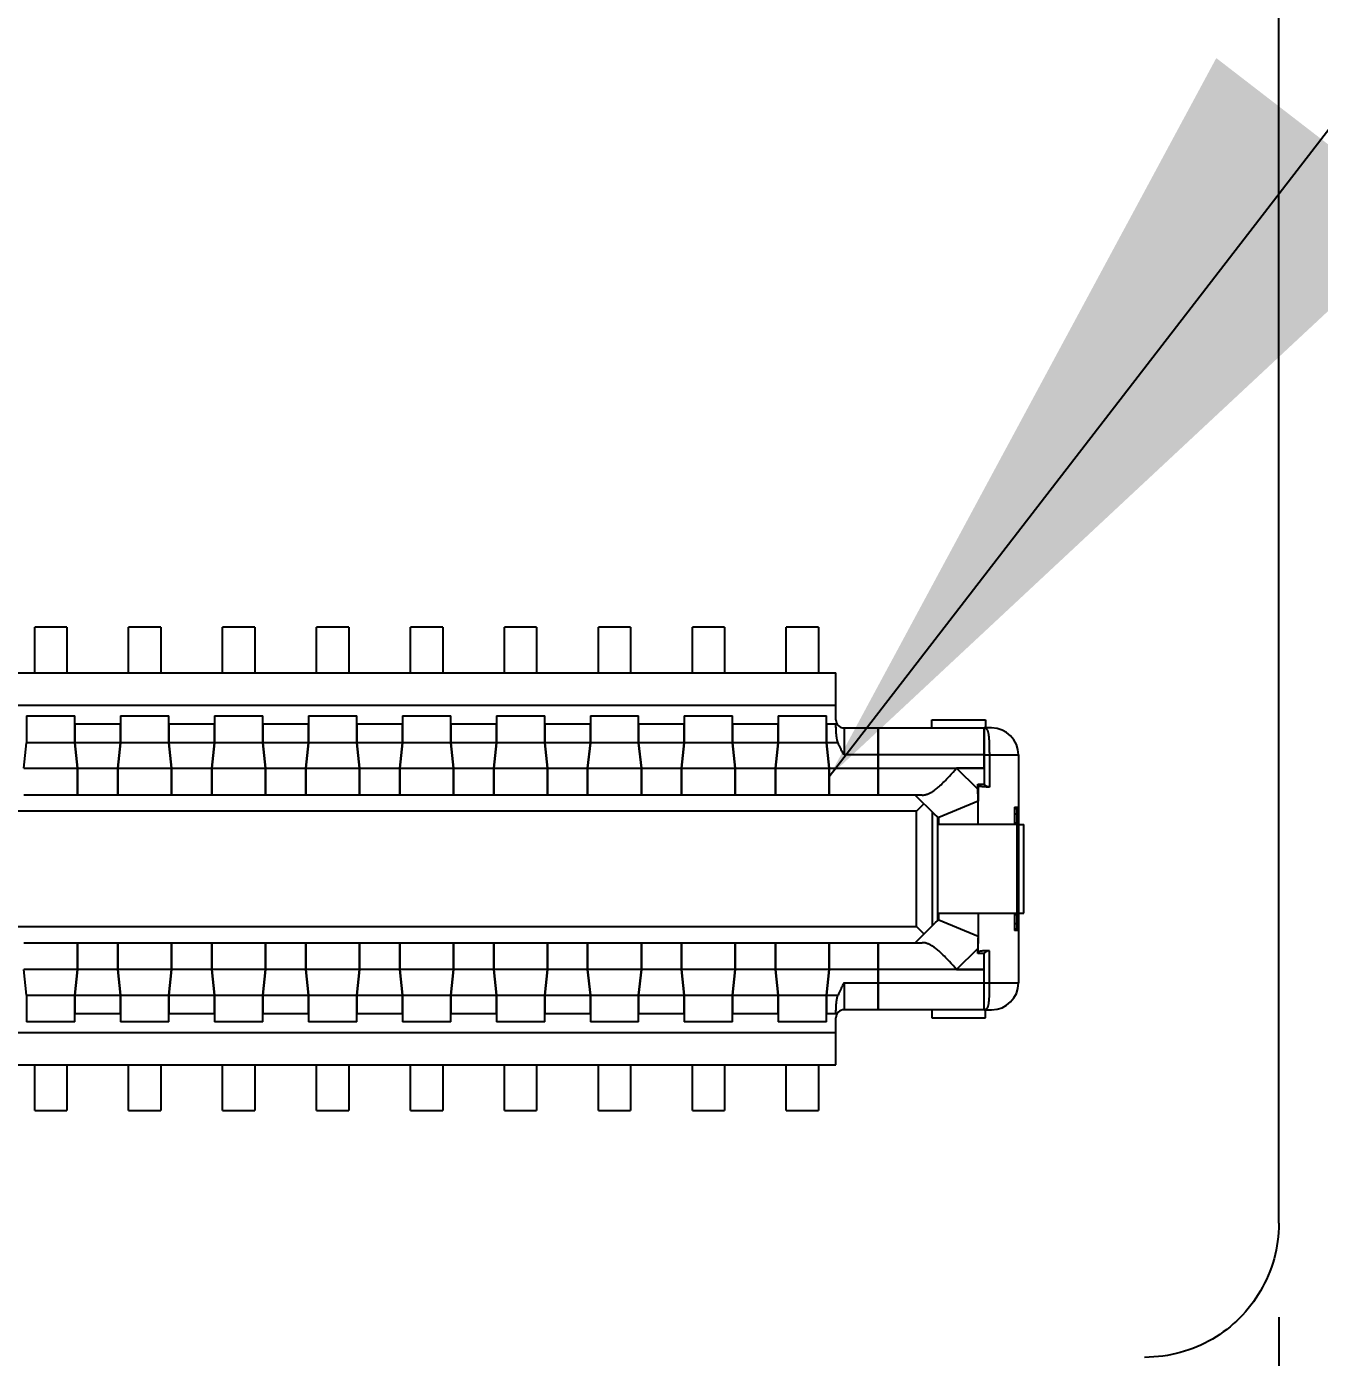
# Model space of a CAD drawing. Header units: millimetres. Extents: x 0 to 210, y 0 to 297.
# Drawn here: x 69.309 to 74.124, y 196.521 to 201.479 of the extents above; entities that cross this region are included whole.
import ezdxf

# ---------------------------------------------------------------- set-up
doc = ezdxf.new("R2010")
doc.units = ezdxf.units.MM
doc.header["$LTSCALE"] = 19.36
doc.layers.get('0').update_dxf_attribs({"linetype": 'CONTINUOUS'})
for name, color, linetype in [('BLACK', 7, 'CONTINUOUS'), ('INTFCLR_2848', 7, 'CONTINUOUS'), ('INTFCLR_6624', 7, 'CONTINUOUS')]:
    doc.layers.add(name, color=color, linetype=linetype)
doc.styles.get("Standard").update_dxf_attribs({"font": 'simplex.shx', "width": 0.8})
doc.dimstyles.new('DIMSTYLE_1', dxfattribs={"dimtxt": 3, "dimasz": 3, "dimexe": 2, "dimexo": 0.35, "dimgap": 0.75, "dimtad": 1, "dimzin": 0, "dimdsep": 46, "dimtxsty": 'Standard', "dimcen": 0.09, "dimazin": 0, "dimtp": 0.01, "dimtm": 0.01, "dimtfac": 1, "dimtofl": 0, "dimtmove": 0, "dimatfit": 3, "dimfxl": 0, "dimtolj": 1, "dimtzin": 0, "dimarcsym": 0})
doc.dimstyles.get("Standard").update_dxf_attribs({"dimtxt": 3, "dimasz": 3, "dimexe": 2, "dimexo": 0.35, "dimtad": 1, "dimzin": 0, "dimdsep": 46, "dimtxsty": 'Standard', "dimcen": 0.09, "dimazin": 0, "dimtol": 1, "dimtp": 0.01, "dimtm": 0.01, "dimtfac": 1, "dimtofl": 0, "dimtmove": 0, "dimatfit": 3, "dimfxl": 0, "dimtolj": 1, "dimtzin": 0, "dimarcsym": 0})

# ---------------------------------------------------------------- blocks, each defined once
blk = doc.blocks.new('_FILLED')
at = {"color": 0, "linetype": 'ByBlock'}
blk.add_solid([(0, 0), (-1, 0.1333), (-1, -0.1333)], dxfattribs=at)
blk = doc.blocks.new('*D24')
at = {"color": 2}
for p, q in [((60.9636, 215.3428), (60.9636, 186.6811)), ((73.9736, 196.671), (73.9736, 186.6811)), ((60.9636, 186.6811), (60.9636, 183.9311)), ((73.9736, 186.6811), (73.9736, 183.9311)), ((67.4686, 185.9311), (43.5554, 185.9311)), ((60.9636, 185.9311), (67.4686, 185.9311)), ((73.9736, 185.9311), (67.4686, 185.9311))]:
    blk.add_line(p, q, dxfattribs=at)
at = {"color": 2, "xscale": 3, "yscale": 3, "zscale": 3, "rotation": 180}
blk.add_blockref('_FILLED', (60.9636, 185.9311), dxfattribs=at)
at = {"color": 2, "xscale": 3, "yscale": 3, "zscale": 3}
blk.add_blockref('_FILLED', (73.9736, 185.9311), dxfattribs=at)
blk = doc.blocks.new('*D35')
at = {"color": 2}
for p, q in [((60.9636, 215.3428), (60.9636, 176.3777)), ((74.4686, 210.347), (74.4686, 176.3777)), ((60.9636, 176.3777), (60.9636, 173.6277)), ((74.4686, 176.3777), (74.4686, 173.6277)), ((60.9636, 175.6277), (43.6359, 175.6277)), ((43.6359, 175.6277), (67.7161, 175.6277)), ((79.4686, 175.6277), (67.7161, 175.6277)), ((74.4686, 175.6277), (79.4686, 175.6277))]:
    blk.add_line(p, q, dxfattribs=at)
at = {"color": 2, "xscale": 3, "yscale": 3, "zscale": 3}
blk.add_blockref('_FILLED', (60.9636, 175.6277), dxfattribs=at)
at = {"color": 2, "xscale": 3, "yscale": 3, "zscale": 3, "rotation": 180}
blk.add_blockref('_FILLED', (74.4686, 175.6277), dxfattribs=at)

msp = doc.modelspace()

# ---------------------------------------------------------------- linework, layer by layer
at = {"color": 7}
msp.add_line((73.9736, 197.021), (73.9736, 209.8339), dxfattribs=at)
msp.add_lwpolyline([(73.9736, 197.021), (73.9731, 197.0037), (73.9722, 196.9866), (73.9707, 196.9697), (73.9687, 196.953), (73.9662, 196.9365), (73.9632, 196.9202), (73.9597, 196.9041), (73.9556, 196.8882), (73.951, 196.8725), (73.9459, 196.8569), (73.9403, 196.8416), (73.9342, 196.8265), (73.9277, 196.8116), (73.9206, 196.797), (73.9131, 196.7827), (73.9052, 196.7686), (73.8968, 196.7548), (73.8881, 196.7414), (73.8789, 196.7282), (73.8693, 196.7154), (73.8593, 196.7029), (73.849, 196.6907), (73.8382, 196.6789), (73.8271, 196.6675), (73.8157, 196.6564), (73.8039, 196.6456), (73.7917, 196.6353), (73.7792, 196.6253), (73.7664, 196.6157), (73.7533, 196.6066), (73.7398, 196.5978), (73.726, 196.5894), (73.712, 196.5815), (73.6976, 196.574), (73.683, 196.567), (73.6681, 196.5604), (73.653, 196.5543), (73.6377, 196.5487), (73.6221, 196.5436), (73.6064, 196.539), (73.5905, 196.5349), (73.5744, 196.5314), (73.5581, 196.5284), (73.5416, 196.5259), (73.5249, 196.5239), (73.508, 196.5225), (73.4909, 196.5215), (73.4736, 196.521)], dxfattribs=at)
at = {"layer": 'BLACK', "color": 7}
for p, q in [((65.4236, 199.071), (72.3236, 199.071)), ((72.3236, 198.896), (72.3236, 199.071)), ((65.4236, 198.951), (72.3236, 198.951)), ((69.4886, 198.881), (69.4886, 198.811)), ((69.4886, 198.881), (69.6586, 198.881)), ((69.6586, 198.811), (69.6586, 198.881)), ((69.8386, 198.881), (69.8386, 198.811)), ((69.8386, 198.881), (70.0086, 198.881)), ((70.0086, 198.811), (70.0086, 198.881)), ((70.1886, 198.881), (70.1886, 198.811)), ((70.1886, 198.881), (70.3586, 198.881)), ((70.3586, 198.811), (70.3586, 198.881)), ((70.5386, 198.881), (70.5386, 198.811)), ((70.5386, 198.881), (70.7086, 198.881)), ((70.7086, 198.811), (70.7086, 198.881)), ((70.8886, 198.881), (70.8886, 198.811)), ((70.8886, 198.881), (71.0586, 198.881)), ((71.0586, 198.811), (71.0586, 198.881)), ((71.2386, 198.881), (71.2386, 198.811)), ((71.2386, 198.881), (71.4086, 198.881)), ((71.4086, 198.811), (71.4086, 198.881)), ((71.5886, 198.881), (71.5886, 198.811)), ((71.5886, 198.881), (71.7586, 198.881)), ((71.7586, 198.811), (71.7586, 198.881)), ((71.9386, 198.881), (71.9386, 198.811)), ((71.9386, 198.881), (72.1086, 198.881)), ((72.1086, 198.811), (72.1086, 198.881)), ((72.2886, 198.881), (72.2886, 198.811)), ((72.2886, 198.881), (72.3276, 198.881)), ((72.3236, 198.8736), (72.3236, 198.881)), ((72.3536, 198.866), (72.4811, 198.866)), ((72.4811, 198.616), (72.4811, 198.866)), ((72.8761, 198.866), (72.8761, 198.656)), ((72.9036, 198.866), (72.8761, 198.866)), ((72.878, 198.8655), (72.8761, 198.866)), ((69.4986, 198.716), (69.4886, 198.811)), ((69.6586, 198.811), (69.6486, 198.716)), ((69.8486, 198.716), (69.8386, 198.811)), ((70.0086, 198.811), (69.9986, 198.716)), ((70.1986, 198.716), (70.1886, 198.811)), ((70.3586, 198.811), (70.3486, 198.716)), ((70.5486, 198.716), (70.5386, 198.811)), ((70.7086, 198.811), (70.6986, 198.716)), ((70.8986, 198.716), (70.8886, 198.811)), ((71.0586, 198.811), (71.0486, 198.716)), ((71.2486, 198.716), (71.2386, 198.811)), ((71.4086, 198.811), (71.3986, 198.716)), ((71.5986, 198.716), (71.5886, 198.811)), ((71.7586, 198.811), (71.7486, 198.716)), ((71.9486, 198.716), (71.9386, 198.811)), ((72.1086, 198.811), (72.0986, 198.716)), ((72.2986, 198.716), (72.2886, 198.811)), ((72.3536, 198.766), (72.3485, 198.7753)), ((72.8961, 198.7747), (72.8961, 198.646)), ((73.0036, 198.766), (73.0036, 197.916)), ((69.4986, 198.716), (69.4986, 198.616)), ((69.6486, 198.616), (69.6486, 198.716)), ((69.8486, 198.716), (69.8486, 198.616)), ((69.9986, 198.616), (69.9986, 198.716)), ((70.1986, 198.716), (70.1986, 198.616)), ((70.3486, 198.616), (70.3486, 198.716)), ((70.5486, 198.716), (70.5486, 198.616)), ((70.6986, 198.616), (70.6986, 198.716)), ((70.8986, 198.716), (70.8986, 198.616)), ((71.0486, 198.616), (71.0486, 198.716)), ((71.2486, 198.716), (71.2486, 198.616)), ((71.3986, 198.616), (71.3986, 198.716)), ((71.5986, 198.716), (71.5986, 198.616)), ((71.7486, 198.616), (71.7486, 198.716)), ((71.9486, 198.716), (71.9486, 198.616)), ((72.0986, 198.616), (72.0986, 198.716)), ((72.2986, 198.716), (72.2986, 198.616)), ((72.8761, 198.716), (72.7732, 198.716)), ((69.6486, 198.616), (69.4986, 198.616)), ((69.9986, 198.616), (69.8486, 198.616)), ((70.3486, 198.616), (70.1986, 198.616)), ((70.6986, 198.616), (70.5486, 198.616)), ((71.0486, 198.616), (70.8986, 198.616)), ((71.3986, 198.616), (71.2486, 198.616)), ((71.7486, 198.616), (71.5986, 198.616)), ((72.0986, 198.616), (71.9486, 198.616)), ((72.4811, 198.616), (72.2986, 198.616)), ((72.6915, 198.5431), (72.6186, 198.616)), ((72.8525, 198.6242), (72.8516, 198.6376)), ((72.853, 198.6155), (72.8525, 198.6242)), ((72.8536, 198.65), (72.8536, 198.5974)), ((72.8828, 198.646), (72.8761, 198.6463)), ((72.8961, 198.646), (72.8828, 198.646)), ((72.6236, 198.556), (72.6511, 198.5835)), ((72.8536, 198.5932), (72.7065, 198.5322)), ((72.8535, 198.5974), (72.8536, 198.5932)), ((72.8536, 198.506), (72.8536, 198.5932)), ((72.9886, 198.571), (72.9886, 198.5105)), ((72.9886, 198.571), (73.0036, 198.571)), ((72.9886, 198.566), (72.9986, 198.566)), ((73.0036, 198.571), (72.9986, 198.566)), ((72.9986, 198.506), (72.9986, 198.566)), ((72.6836, 198.131), (72.6836, 198.551)), ((72.7018, 198.535), (72.7065, 198.5322)), ((72.7065, 198.506), (72.7065, 198.5322)), ((72.9886, 198.516), (72.9986, 198.506)), ((72.9973, 198.506), (72.9986, 198.506)), ((72.7065, 198.1498), (72.7065, 198.176)), ((72.8536, 198.176), (72.8536, 198.0889)), ((72.9986, 198.176), (72.9886, 198.166)), ((72.9886, 198.1716), (72.9886, 198.111)), ((72.9986, 198.176), (72.9973, 198.176)), ((72.9986, 198.176), (72.9986, 198.116)), ((72.6186, 198.066), (72.6915, 198.139)), ((72.6236, 198.126), (72.6511, 198.0985)), ((72.7065, 198.1498), (72.7018, 198.1471)), ((72.8536, 198.0889), (72.7065, 198.1498)), ((72.9986, 198.116), (72.9886, 198.116)), ((72.9986, 198.116), (73.0036, 198.111)), ((72.8536, 198.0889), (72.8535, 198.0846)), ((72.8536, 198.032), (72.8536, 198.0846)), ((73.0036, 198.111), (72.9886, 198.111)), ((69.4986, 198.066), (69.4986, 197.966)), ((69.4986, 198.066), (69.6486, 198.066)), ((69.6486, 197.966), (69.6486, 198.066)), ((69.8486, 198.066), (69.8486, 197.966)), ((69.8486, 198.066), (69.9986, 198.066)), ((69.9986, 197.966), (69.9986, 198.066)), ((70.1986, 198.066), (70.1986, 197.966)), ((70.1986, 198.066), (70.3486, 198.066)), ((70.3486, 197.966), (70.3486, 198.066)), ((70.5486, 198.066), (70.5486, 197.966)), ((70.5486, 198.066), (70.6986, 198.066)), ((70.6986, 197.966), (70.6986, 198.066)), ((70.8986, 198.066), (70.8986, 197.966)), ((70.8986, 198.066), (71.0486, 198.066)), ((71.0486, 197.966), (71.0486, 198.066)), ((71.2486, 198.066), (71.2486, 197.966)), ((71.2486, 198.066), (71.3986, 198.066)), ((71.3986, 197.966), (71.3986, 198.066)), ((71.5986, 198.066), (71.5986, 197.966)), ((71.5986, 198.066), (71.7486, 198.066)), ((71.7486, 197.966), (71.7486, 198.066)), ((71.9486, 198.066), (71.9486, 197.966)), ((71.9486, 198.066), (72.0986, 198.066)), ((72.0986, 197.966), (72.0986, 198.066)), ((72.2986, 198.066), (72.2986, 197.966)), ((72.2986, 198.066), (72.4811, 198.066)), ((72.4811, 197.816), (72.4811, 198.066)), ((72.8526, 198.0595), (72.8516, 198.0445)), ((72.8519, 198.0267), (72.8516, 198.026)), ((72.8522, 198.0274), (72.8519, 198.0267)), ((72.8828, 198.036), (72.8761, 198.0358)), ((72.8761, 197.816), (72.8761, 198.026)), ((72.8961, 198.036), (72.8828, 198.036)), ((72.7732, 197.966), (72.7598, 197.9809)), ((69.4886, 197.871), (69.4986, 197.966)), ((69.6486, 197.966), (69.6586, 197.871)), ((69.8386, 197.871), (69.8486, 197.966)), ((69.9986, 197.966), (70.0086, 197.871)), ((70.1886, 197.871), (70.1986, 197.966)), ((70.3486, 197.966), (70.3586, 197.871)), ((70.5386, 197.871), (70.5486, 197.966)), ((70.6986, 197.966), (70.7086, 197.871)), ((70.8886, 197.871), (70.8986, 197.966)), ((71.0486, 197.966), (71.0586, 197.871)), ((71.2386, 197.871), (71.2486, 197.966)), ((71.3986, 197.966), (71.4086, 197.871)), ((71.5886, 197.871), (71.5986, 197.966)), ((71.7486, 197.966), (71.7586, 197.871)), ((71.9386, 197.871), (71.9486, 197.966)), ((72.0986, 197.966), (72.1086, 197.871)), ((72.2886, 197.871), (72.2986, 197.966)), ((72.7732, 197.966), (72.8761, 197.966)), ((69.4886, 197.871), (69.4886, 197.801)), ((69.6586, 197.801), (69.6586, 197.871)), ((69.8386, 197.871), (69.8386, 197.801)), ((70.0086, 197.801), (70.0086, 197.871)), ((70.1886, 197.871), (70.1886, 197.801)), ((70.3586, 197.801), (70.3586, 197.871)), ((70.5386, 197.871), (70.5386, 197.801)), ((70.7086, 197.801), (70.7086, 197.871)), ((70.8886, 197.871), (70.8886, 197.801)), ((71.0586, 197.801), (71.0586, 197.871)), ((71.2386, 197.871), (71.2386, 197.801)), ((71.4086, 197.801), (71.4086, 197.871)), ((71.5886, 197.871), (71.5886, 197.801)), ((71.7586, 197.801), (71.7586, 197.871)), ((71.9386, 197.871), (71.9386, 197.801)), ((72.1086, 197.801), (72.1086, 197.871)), ((72.2886, 197.871), (72.2886, 197.801)), ((72.3485, 197.9068), (72.346, 197.9021)), ((72.3536, 197.916), (72.3485, 197.9068)), ((69.6586, 197.801), (69.4886, 197.801)), ((70.0086, 197.801), (69.8386, 197.801)), ((70.3586, 197.801), (70.1886, 197.801)), ((70.7086, 197.801), (70.5386, 197.801)), ((71.0586, 197.801), (70.8886, 197.801)), ((71.4086, 197.801), (71.2386, 197.801)), ((71.7586, 197.801), (71.5886, 197.801)), ((72.1086, 197.801), (71.9386, 197.801)), ((72.3276, 197.801), (72.2886, 197.801)), ((72.3236, 197.611), (72.3236, 197.786)), ((72.4811, 197.816), (72.3536, 197.816)), ((72.8761, 197.816), (72.878, 197.8165)), ((72.8761, 197.816), (72.9036, 197.816)), ((72.8805, 197.8174), (72.8816, 197.8178)), ((65.4236, 197.731), (72.3236, 197.731)), ((65.4236, 197.611), (72.3236, 197.611))]:
    msp.add_line(p, q, dxfattribs=at)
at = {"layer": 'BLACK', "color": 9}
for p, q in [((72.3536, 198.866), (72.3536, 198.766)), ((69.6586, 198.811), (69.4886, 198.811)), ((70.0086, 198.811), (69.8386, 198.811)), ((70.3586, 198.811), (70.1886, 198.811)), ((70.7086, 198.811), (70.5386, 198.811)), ((71.0586, 198.811), (70.8886, 198.811)), ((71.4086, 198.811), (71.2386, 198.811)), ((71.7586, 198.811), (71.5886, 198.811)), ((72.1086, 198.811), (71.9386, 198.811)), ((72.3315, 198.811), (72.2886, 198.811)), ((72.4811, 198.766), (72.3536, 198.766)), ((72.8761, 198.766), (73.0036, 198.766)), ((69.4986, 198.716), (69.6486, 198.716)), ((69.8486, 198.716), (69.9986, 198.716)), ((70.1986, 198.716), (70.3486, 198.716)), ((70.5486, 198.716), (70.6986, 198.716)), ((70.8986, 198.716), (71.0486, 198.716)), ((71.2486, 198.716), (71.3986, 198.716)), ((71.5986, 198.716), (71.7486, 198.716)), ((71.9486, 198.716), (72.0986, 198.716)), ((72.2986, 198.716), (72.4811, 198.716)), ((72.8516, 198.6376), (72.7732, 198.716)), ((72.8516, 198.6376), (72.8516, 198.656)), ((72.8516, 198.656), (72.8761, 198.656)), ((72.6236, 198.556), (65.1236, 198.556)), ((72.6236, 198.126), (72.6236, 198.556)), ((72.7018, 198.535), (72.7018, 198.1471)), ((72.9886, 198.546), (72.9986, 198.546)), ((72.9986, 198.4714), (73.0036, 198.4671)), ((73.0036, 198.506), (72.9992, 198.506)), ((73.0036, 198.4063), (72.9986, 198.4107)), ((73.0036, 198.376), (72.9986, 198.376)), ((72.9986, 198.306), (73.0036, 198.306)), ((72.9986, 198.2714), (73.0036, 198.2757)), ((73.0036, 198.215), (72.9986, 198.2107)), ((73.0036, 198.176), (72.9992, 198.176)), ((65.1236, 198.126), (72.6236, 198.126)), ((72.9986, 198.136), (72.9886, 198.136)), ((72.7732, 197.966), (72.8516, 198.0445)), ((72.8516, 198.026), (72.8516, 198.0445)), ((72.8761, 198.026), (72.8516, 198.026)), ((69.6486, 197.966), (69.4986, 197.966)), ((69.9986, 197.966), (69.8486, 197.966)), ((70.3486, 197.966), (70.1986, 197.966)), ((70.6986, 197.966), (70.5486, 197.966)), ((71.0486, 197.966), (70.8986, 197.966)), ((71.3986, 197.966), (71.2486, 197.966)), ((71.7486, 197.966), (71.5986, 197.966)), ((72.0986, 197.966), (71.9486, 197.966)), ((72.4811, 197.966), (72.2986, 197.966)), ((69.4886, 197.871), (69.6586, 197.871)), ((69.8386, 197.871), (70.0086, 197.871)), ((70.1886, 197.871), (70.3586, 197.871)), ((70.5386, 197.871), (70.7086, 197.871)), ((70.8886, 197.871), (71.0586, 197.871)), ((71.2386, 197.871), (71.4086, 197.871)), ((71.5886, 197.871), (71.7586, 197.871)), ((71.9386, 197.871), (72.1086, 197.871)), ((72.2886, 197.871), (72.3315, 197.871)), ((72.3536, 197.916), (72.3536, 197.816)), ((72.3536, 197.916), (72.4811, 197.916)), ((72.8761, 197.916), (73.0036, 197.916))]:
    msp.add_line(p, q, dxfattribs=at)
at = {"layer": 'BLACK', "color": 7}
for points in [[(72.3315, 198.811), (72.3309, 198.8128), (72.3303, 198.8147), (72.3297, 198.8165), (72.3292, 198.8184), (72.3287, 198.8202), (72.3282, 198.8221), (72.3278, 198.824), (72.3274, 198.8259), (72.327, 198.8278), (72.3267, 198.8297), (72.3264, 198.8316), (72.326, 198.8344), (72.3256, 198.8372), (72.3253, 198.8401), (72.325, 198.8429), (72.3247, 198.8457), (72.3245, 198.8485), (72.3243, 198.8513), (72.3241, 198.855), (72.324, 198.8587), (72.3238, 198.8625), (72.3238, 198.8662), (72.3237, 198.8699), (72.3236, 198.8736)], [(72.8961, 198.7747), (72.896, 198.7833), (72.8959, 198.792), (72.8957, 198.8006), (72.8956, 198.8059), (72.8954, 198.8112), (72.8951, 198.8165), (72.895, 198.82), (72.8948, 198.8236), (72.8945, 198.8271), (72.8942, 198.8306), (72.894, 198.8336), (72.8937, 198.8366), (72.8933, 198.8397), (72.8929, 198.8427), (72.8926, 198.8443), (72.8923, 198.8459), (72.892, 198.8475), (72.8916, 198.8492), (72.8912, 198.8508), (72.8907, 198.8524), (72.8903, 198.8535), (72.8899, 198.8545), (72.8895, 198.8556), (72.889, 198.8567), (72.8885, 198.8577), (72.8879, 198.8587), (72.8873, 198.8596), (72.8867, 198.8603), (72.8861, 198.861), (72.8855, 198.8617), (72.8848, 198.8623), (72.8841, 198.8628), (72.8833, 198.8634), (72.8824, 198.8638), (72.8816, 198.8642)], [(72.3485, 198.7753), (72.346, 198.78), (72.3448, 198.7823), (72.3436, 198.7846), (72.3424, 198.787), (72.3412, 198.7893), (72.34, 198.7917), (72.3389, 198.7941), (72.3377, 198.7965), (72.3366, 198.7989), (72.3356, 198.8013), (72.3345, 198.8037), (72.3335, 198.8061), (72.3325, 198.8086), (72.3315, 198.811)], [(72.6451, 198.616), (72.6472, 198.6161), (72.6494, 198.6162), (72.6515, 198.6164), (72.6536, 198.6167), (72.6557, 198.6171), (72.6578, 198.6176), (72.6598, 198.6182), (72.6624, 198.6189), (72.665, 198.6198), (72.6676, 198.6208), (72.6701, 198.6219), (72.6725, 198.6231), (72.675, 198.6243), (72.6776, 198.6258), (72.6803, 198.6273), (72.6829, 198.6289), (72.6855, 198.6306), (72.688, 198.6323), (72.6905, 198.6341), (72.6938, 198.6365), (72.697, 198.639), (72.7002, 198.6416), (72.7034, 198.6442), (72.7065, 198.6469), (72.7108, 198.6507), (72.715, 198.6546), (72.7192, 198.6585), (72.7233, 198.6626), (72.7274, 198.6666), (72.7315, 198.6707), (72.7355, 198.6749), (72.7394, 198.6791), (72.7463, 198.6864), (72.753, 198.6937), (72.7598, 198.7011), (72.7732, 198.716)], [(72.8536, 198.65), (72.8536, 198.6502), (72.8536, 198.6503), (72.8536, 198.6505), (72.8536, 198.6506), (72.8536, 198.6508), (72.8535, 198.6509), (72.8535, 198.6511), (72.8535, 198.6512), (72.8534, 198.6514), (72.8534, 198.6515), (72.8534, 198.6517), (72.8533, 198.6518), (72.8533, 198.6519), (72.8532, 198.6521), (72.8532, 198.6522), (72.8531, 198.6524), (72.8531, 198.6525), (72.853, 198.6527), (72.853, 198.6528), (72.8529, 198.653), (72.8527, 198.6533), (72.8526, 198.6537), (72.8524, 198.6541), (72.8523, 198.6545), (72.8521, 198.6549), (72.8519, 198.6553), (72.8516, 198.656)], [(72.8536, 198.5974), (72.8536, 198.5995), (72.8536, 198.6015), (72.8536, 198.6035), (72.8535, 198.6055), (72.8534, 198.6075), (72.8533, 198.6095), (72.8532, 198.6115), (72.853, 198.6155)], [(72.8761, 198.6463), (72.8747, 198.6464), (72.8733, 198.6465), (72.8719, 198.6466), (72.8705, 198.6468), (72.8688, 198.647), (72.8671, 198.6472), (72.8654, 198.6474), (72.8637, 198.6476), (72.862, 198.6479), (72.8603, 198.6482), (72.8586, 198.6485), (72.8569, 198.6487), (72.8552, 198.649), (72.8536, 198.6494)], [(72.8926, 198.646), (72.8922, 198.646), (72.8919, 198.6461), (72.8915, 198.6461), (72.8912, 198.6461), (72.8909, 198.6462), (72.8905, 198.6463), (72.8902, 198.6463), (72.8898, 198.6464), (72.8895, 198.6465), (72.8892, 198.6466), (72.8888, 198.6467), (72.8885, 198.6469), (72.8879, 198.6471), (72.8874, 198.6473), (72.8868, 198.6475), (72.8862, 198.6478), (72.8857, 198.648), (72.8851, 198.6483), (72.8846, 198.6486), (72.8841, 198.6489), (72.8835, 198.6492), (72.8829, 198.6495), (72.8823, 198.6499), (72.8817, 198.6502), (72.8812, 198.6506), (72.8806, 198.651), (72.88, 198.6513), (72.8795, 198.6517), (72.8792, 198.6519), (72.879, 198.6521), (72.8787, 198.6523), (72.8784, 198.6526), (72.8781, 198.6528), (72.8779, 198.653), (72.8776, 198.6533), (72.8774, 198.6535), (72.8773, 198.6537), (72.8771, 198.6538), (72.877, 198.6539), (72.8769, 198.6541), (72.8768, 198.6542), (72.8767, 198.6544), (72.8766, 198.6545), (72.8765, 198.6547), (72.8764, 198.6549), (72.8763, 198.655), (72.8763, 198.6552), (72.8762, 198.6553), (72.8762, 198.6555), (72.8761, 198.6557), (72.8761, 198.6559), (72.8761, 198.656)], [(72.7018, 198.535), (72.7011, 198.5355), (72.7004, 198.536), (72.6996, 198.5365), (72.6989, 198.537), (72.6984, 198.5374), (72.6979, 198.5377), (72.6973, 198.5381), (72.6968, 198.5385), (72.6963, 198.5389), (72.6958, 198.5393), (72.6953, 198.5397), (72.6948, 198.5401), (72.6944, 198.5405), (72.6939, 198.5409), (72.6934, 198.5413), (72.6929, 198.5418), (72.6925, 198.5422), (72.692, 198.5426), (72.6915, 198.5431)], [(72.9982, 198.506), (72.9978, 198.5062), (72.9975, 198.5065), (72.9972, 198.5067), (72.9968, 198.5069), (72.9965, 198.5071), (72.9961, 198.5073), (72.9957, 198.5075), (72.9953, 198.5077), (72.9949, 198.5079), (72.9945, 198.5081), (72.9941, 198.5083), (72.9938, 198.5085), (72.9934, 198.5087), (72.993, 198.5088), (72.9925, 198.509), (72.9921, 198.5092), (72.9917, 198.5093), (72.9913, 198.5095), (72.9909, 198.5097), (72.9905, 198.5098), (72.9901, 198.51)], [(72.9982, 198.176), (72.9978, 198.1758), (72.9975, 198.1756), (72.9972, 198.1754), (72.9968, 198.1752), (72.9965, 198.175), (72.9961, 198.1748), (72.9957, 198.1745), (72.9953, 198.1743), (72.9949, 198.1741), (72.9945, 198.1739), (72.9941, 198.1738), (72.9938, 198.1736), (72.9934, 198.1734), (72.993, 198.1732), (72.9925, 198.173), (72.9921, 198.1729), (72.9917, 198.1727), (72.9913, 198.1725), (72.9909, 198.1724), (72.9905, 198.1722), (72.9901, 198.1721)], [(72.7018, 198.1471), (72.7011, 198.1466), (72.7004, 198.1461), (72.6996, 198.1456), (72.6989, 198.1451), (72.6984, 198.1447), (72.6979, 198.1443), (72.6973, 198.1439), (72.6968, 198.1436), (72.6963, 198.1432), (72.6958, 198.1428), (72.6953, 198.1424), (72.6948, 198.142), (72.6944, 198.1416), (72.6939, 198.1411), (72.6934, 198.1407), (72.6929, 198.1403), (72.6925, 198.1399), (72.692, 198.1394), (72.6915, 198.139)], [(72.8532, 198.069), (72.8529, 198.0646), (72.8526, 198.0595)], [(72.8535, 198.0846), (72.8535, 198.0824), (72.8535, 198.0802), (72.8535, 198.0779), (72.8534, 198.0757), (72.8534, 198.0735), (72.8533, 198.0712), (72.8532, 198.069)], [(72.7598, 197.9809), (72.753, 197.9883), (72.7463, 197.9957), (72.7394, 198.003), (72.7355, 198.0072), (72.7315, 198.0113), (72.7274, 198.0154), (72.7233, 198.0195), (72.7192, 198.0235), (72.715, 198.0275), (72.7108, 198.0314), (72.7065, 198.0352), (72.7034, 198.0378), (72.7002, 198.0405), (72.697, 198.043), (72.6938, 198.0455), (72.6905, 198.048), (72.688, 198.0497), (72.6855, 198.0515), (72.6829, 198.0531), (72.6803, 198.0547), (72.6776, 198.0563), (72.675, 198.0577), (72.6725, 198.059), (72.6701, 198.0601), (72.6676, 198.0612), (72.665, 198.0622), (72.6624, 198.0631), (72.6598, 198.0639), (72.6578, 198.0644), (72.6557, 198.0649), (72.6536, 198.0653), (72.6515, 198.0656), (72.6494, 198.0658), (72.6472, 198.066), (72.6451, 198.066)], [(72.8536, 198.032), (72.8536, 198.0319), (72.8536, 198.0317), (72.8536, 198.0316), (72.8536, 198.0314), (72.8535, 198.0313), (72.8535, 198.0311), (72.8535, 198.031), (72.8535, 198.0308), (72.8534, 198.0307), (72.8534, 198.0305), (72.8533, 198.0304), (72.8533, 198.0303), (72.8533, 198.0301), (72.8532, 198.03), (72.8532, 198.0298), (72.8531, 198.0297), (72.8531, 198.0295), (72.853, 198.0294), (72.853, 198.0292), (72.8529, 198.0291), (72.8528, 198.0287), (72.8526, 198.0284), (72.8525, 198.0281), (72.8523, 198.0277), (72.8522, 198.0274)], [(72.8761, 198.0358), (72.8747, 198.0357), (72.8733, 198.0356), (72.8719, 198.0354), (72.8705, 198.0353), (72.8691, 198.0351), (72.8677, 198.0349), (72.8663, 198.0348), (72.8649, 198.0346), (72.863, 198.0343), (72.8611, 198.034), (72.8592, 198.0337), (72.8573, 198.0334), (72.8554, 198.0331), (72.8536, 198.0327)], [(72.8926, 198.036), (72.8922, 198.036), (72.8919, 198.036), (72.8915, 198.036), (72.8912, 198.0359), (72.8909, 198.0359), (72.8905, 198.0358), (72.8902, 198.0357), (72.8898, 198.0356), (72.8895, 198.0355), (72.8892, 198.0354), (72.8888, 198.0353), (72.8885, 198.0352), (72.8879, 198.035), (72.8874, 198.0348), (72.8868, 198.0345), (72.8862, 198.0343), (72.8857, 198.034), (72.8851, 198.0337), (72.8846, 198.0335), (72.8841, 198.0332), (72.8835, 198.0329), (72.8829, 198.0325), (72.8823, 198.0322), (72.8817, 198.0318), (72.8812, 198.0315), (72.8806, 198.0311), (72.88, 198.0307), (72.8795, 198.0303), (72.8792, 198.0301), (72.879, 198.0299), (72.8787, 198.0297), (72.8784, 198.0295), (72.8781, 198.0293), (72.8779, 198.029), (72.8776, 198.0288), (72.8774, 198.0285), (72.8773, 198.0284), (72.8771, 198.0282), (72.877, 198.0281), (72.8769, 198.028), (72.8768, 198.0278), (72.8767, 198.0277), (72.8766, 198.0275), (72.8765, 198.0274), (72.8764, 198.0272), (72.8763, 198.027), (72.8763, 198.0269), (72.8762, 198.0267), (72.8762, 198.0265), (72.8761, 198.0264), (72.8761, 198.0262), (72.8761, 198.026)], [(72.8876, 197.8229), (72.8882, 197.8239), (72.8888, 197.8249), (72.8893, 197.826), (72.8897, 197.827), (72.8902, 197.8281), (72.8905, 197.8292), (72.891, 197.8308), (72.8915, 197.8324), (72.8919, 197.8341), (72.8922, 197.8357), (72.8925, 197.8374), (72.893, 197.84), (72.8933, 197.8427), (72.8937, 197.8454), (72.894, 197.848), (72.8942, 197.8507), (72.8944, 197.8534), (72.8946, 197.8561), (72.8948, 197.8588), (72.8951, 197.8642), (72.8953, 197.8696), (72.8955, 197.8751), (72.8957, 197.8805), (72.8958, 197.8859), (72.8959, 197.8934), (72.896, 197.901), (72.8961, 197.9085), (72.8961, 198.036)], [(72.3236, 197.801), (72.3236, 197.8085), (72.3237, 197.8122), (72.3238, 197.8159), (72.3238, 197.8196), (72.324, 197.8233), (72.3241, 197.827), (72.3243, 197.8307), (72.3245, 197.8335), (72.3247, 197.8364), (72.325, 197.8392), (72.3253, 197.842), (72.3256, 197.8448), (72.326, 197.8476), (72.3264, 197.8504), (72.3267, 197.8523), (72.327, 197.8542), (72.3274, 197.8561), (72.3278, 197.858), (72.3282, 197.8599), (72.3287, 197.8618), (72.3292, 197.8637), (72.3297, 197.8655), (72.3303, 197.8674), (72.3309, 197.8692), (72.3315, 197.871)], [(72.346, 197.9021), (72.3448, 197.8998), (72.3436, 197.8974), (72.3424, 197.8951), (72.3412, 197.8927), (72.34, 197.8903), (72.3389, 197.888), (72.3377, 197.8856), (72.3366, 197.8832), (72.3356, 197.8808), (72.3345, 197.8784), (72.3335, 197.8759), (72.3325, 197.8735), (72.3315, 197.871)], [(72.8816, 197.8178), (72.8818, 197.8179), (72.8821, 197.818), (72.8823, 197.8182), (72.8826, 197.8183), (72.8828, 197.8184), (72.883, 197.8186), (72.8833, 197.8187), (72.8835, 197.8188), (72.8837, 197.819), (72.884, 197.8191), (72.8842, 197.8193), (72.8844, 197.8195), (72.8846, 197.8196), (72.8848, 197.8198), (72.885, 197.82), (72.8852, 197.8202), (72.8855, 197.8204), (72.8857, 197.8206), (72.8859, 197.8208), (72.886, 197.821), (72.8862, 197.8212), (72.8864, 197.8214), (72.8866, 197.8216), (72.8868, 197.8218), (72.887, 197.822), (72.8871, 197.8223), (72.8873, 197.8225), (72.8875, 197.8227), (72.8876, 197.8229)]]:
    msp.add_lwpolyline(points, dxfattribs=at)
for centre, radius, start, end in [((72.3536, 198.896), 0.03, 179.9999, 270), ((72.8696, 198.8367), 0.03, 66.4536, 73.7319), ((72.9036, 198.766), 0.1, 360, 90), ((72.9706, 198.4557), 0.0576, 70.2277, 71.8105), ((72.9708, 198.2257), 0.057, 288.191, 289.7932), ((72.9036, 197.916), 0.1, 270, 0), ((72.3536, 197.786), 0.03, 90, 180.0001), ((72.8696, 197.8453), 0.03, 286.2681, 291.3323)]:
    msp.add_arc(centre, radius, start, end, dxfattribs=at)
at = {"layer": 'INTFCLR_2848', "color": 7}
for p, q in [((72.4811, 198.866), (72.4811, 198.616)), ((72.4811, 198.866), (72.8761, 198.866)), ((72.6811, 198.866), (72.6811, 198.896)), ((72.6811, 198.896), (72.8811, 198.896)), ((72.8761, 198.716), (72.8761, 198.866)), ((72.8811, 198.896), (72.8811, 198.866)), ((72.6451, 198.616), (72.4811, 198.616)), ((72.9986, 198.116), (72.9986, 198.566)), ((72.7036, 198.176), (72.7036, 198.506)), ((72.9986, 198.506), (72.7036, 198.506)), ((73.0036, 198.506), (73.0236, 198.506)), ((73.0236, 198.176), (73.0236, 198.506)), ((72.7036, 198.176), (72.9973, 198.176)), ((72.9982, 198.176), (72.9986, 198.176)), ((73.0036, 198.176), (73.0236, 198.176)), ((72.4811, 198.066), (72.4811, 197.816)), ((72.4811, 198.066), (72.6451, 198.066)), ((72.8761, 197.816), (72.8761, 197.966)), ((72.8761, 197.816), (72.4811, 197.816)), ((72.6811, 197.816), (72.6811, 197.786)), ((72.6811, 197.786), (72.8811, 197.786)), ((72.8811, 197.786), (72.8811, 197.816))]:
    msp.add_line(p, q, dxfattribs=at)
at = {"layer": 'INTFCLR_2848', "color": 9}
for p, q in [((72.8761, 198.766), (72.4811, 198.766)), ((72.4811, 198.716), (72.8761, 198.716)), ((72.8761, 197.966), (72.4811, 197.966)), ((72.4811, 197.916), (72.8761, 197.916))]:
    msp.add_line(p, q, dxfattribs=at)
at = {"layer": 'INTFCLR_6624', "color": 7}
for p, q in [((69.3386, 199.071), (69.3386, 199.241)), ((69.4586, 199.241), (69.3386, 199.241)), ((69.4586, 199.241), (69.4586, 199.071)), ((69.6886, 199.071), (69.6886, 199.241)), ((69.8086, 199.241), (69.6886, 199.241)), ((69.8086, 199.241), (69.8086, 199.071)), ((70.0386, 199.071), (70.0386, 199.241)), ((70.1586, 199.241), (70.0386, 199.241)), ((70.1586, 199.241), (70.1586, 199.071)), ((70.3886, 199.071), (70.3886, 199.241)), ((70.5086, 199.241), (70.3886, 199.241)), ((70.5086, 199.241), (70.5086, 199.071)), ((70.7386, 199.071), (70.7386, 199.241)), ((70.8586, 199.241), (70.7386, 199.241)), ((70.8586, 199.241), (70.8586, 199.071)), ((71.0886, 199.071), (71.0886, 199.241)), ((71.2086, 199.241), (71.0886, 199.241)), ((71.2086, 199.241), (71.2086, 199.071)), ((71.4386, 199.071), (71.4386, 199.241)), ((71.5586, 199.241), (71.4386, 199.241)), ((71.5586, 199.241), (71.5586, 199.071)), ((71.7886, 199.071), (71.7886, 199.241)), ((71.9086, 199.241), (71.7886, 199.241)), ((71.9086, 199.241), (71.9086, 199.071)), ((72.1386, 199.071), (72.1386, 199.241)), ((72.2586, 199.241), (72.1386, 199.241)), ((72.2586, 199.241), (72.2586, 199.071)), ((69.3086, 198.911), (69.3086, 198.811)), ((69.3086, 198.911), (69.4886, 198.911)), ((69.4886, 198.811), (69.4886, 198.911)), ((69.6586, 198.911), (69.6586, 198.811)), ((69.6586, 198.911), (69.8386, 198.911)), ((69.8386, 198.811), (69.8386, 198.911)), ((70.0086, 198.911), (70.0086, 198.811)), ((70.0086, 198.911), (70.1886, 198.911)), ((70.1886, 198.811), (70.1886, 198.911)), ((70.3586, 198.911), (70.3586, 198.811)), ((70.3586, 198.911), (70.5386, 198.911)), ((70.5386, 198.811), (70.5386, 198.911)), ((70.7086, 198.911), (70.7086, 198.811)), ((70.7086, 198.911), (70.8886, 198.911)), ((70.8886, 198.811), (70.8886, 198.911)), ((71.0586, 198.911), (71.0586, 198.811)), ((71.0586, 198.911), (71.2386, 198.911)), ((71.2386, 198.811), (71.2386, 198.911)), ((71.4086, 198.911), (71.4086, 198.811)), ((71.4086, 198.911), (71.5886, 198.911)), ((71.5886, 198.811), (71.5886, 198.911)), ((71.7586, 198.911), (71.7586, 198.811)), ((71.7586, 198.911), (71.9386, 198.911)), ((71.9386, 198.811), (71.9386, 198.911)), ((72.1086, 198.911), (72.1086, 198.811)), ((72.1086, 198.911), (72.2886, 198.911)), ((72.2886, 198.811), (72.2886, 198.911)), ((69.2986, 198.716), (69.3086, 198.811)), ((69.4886, 198.811), (69.4986, 198.716)), ((69.6486, 198.716), (69.6586, 198.811)), ((69.8386, 198.811), (69.8486, 198.716)), ((69.9986, 198.716), (70.0086, 198.811)), ((70.1886, 198.811), (70.1986, 198.716)), ((70.3486, 198.716), (70.3586, 198.811)), ((70.5386, 198.811), (70.5486, 198.716)), ((70.6986, 198.716), (70.7086, 198.811)), ((70.8886, 198.811), (70.8986, 198.716)), ((71.0486, 198.716), (71.0586, 198.811)), ((71.2386, 198.811), (71.2486, 198.716)), ((71.3986, 198.716), (71.4086, 198.811)), ((71.5886, 198.811), (71.5986, 198.716)), ((71.7486, 198.716), (71.7586, 198.811)), ((71.9386, 198.811), (71.9486, 198.716)), ((72.0986, 198.716), (72.1086, 198.811)), ((72.2886, 198.811), (72.2986, 198.716)), ((69.4986, 198.616), (69.4986, 198.716)), ((69.6486, 198.716), (69.6486, 198.616)), ((69.8486, 198.616), (69.8486, 198.716)), ((69.9986, 198.716), (69.9986, 198.616)), ((70.1986, 198.616), (70.1986, 198.716)), ((70.3486, 198.716), (70.3486, 198.616)), ((70.5486, 198.616), (70.5486, 198.716)), ((70.6986, 198.716), (70.6986, 198.616)), ((70.8986, 198.616), (70.8986, 198.716)), ((71.0486, 198.716), (71.0486, 198.616)), ((71.2486, 198.616), (71.2486, 198.716)), ((71.3986, 198.716), (71.3986, 198.616)), ((71.5986, 198.616), (71.5986, 198.716)), ((71.7486, 198.716), (71.7486, 198.616)), ((71.9486, 198.616), (71.9486, 198.716)), ((72.0986, 198.716), (72.0986, 198.616)), ((72.2986, 198.616), (72.2986, 198.716)), ((69.4986, 198.616), (69.2986, 198.616)), ((69.8486, 198.616), (69.6486, 198.616)), ((70.1986, 198.616), (69.9986, 198.616)), ((70.5486, 198.616), (70.3486, 198.616)), ((70.8986, 198.616), (70.6986, 198.616)), ((71.2486, 198.616), (71.0486, 198.616)), ((71.5986, 198.616), (71.3986, 198.616)), ((71.9486, 198.616), (71.7486, 198.616)), ((72.2986, 198.616), (72.0986, 198.616)), ((69.2986, 198.066), (69.4986, 198.066)), ((69.4986, 197.966), (69.4986, 198.066)), ((69.6486, 198.066), (69.6486, 197.966)), ((69.6486, 198.066), (69.8486, 198.066)), ((69.8486, 197.966), (69.8486, 198.066)), ((69.9986, 198.066), (69.9986, 197.966)), ((69.9986, 198.066), (70.1986, 198.066)), ((70.1986, 197.966), (70.1986, 198.066)), ((70.3486, 198.066), (70.3486, 197.966)), ((70.3486, 198.066), (70.5486, 198.066)), ((70.5486, 197.966), (70.5486, 198.066)), ((70.6986, 198.066), (70.6986, 197.966)), ((70.6986, 198.066), (70.8986, 198.066)), ((70.8986, 197.966), (70.8986, 198.066)), ((71.0486, 198.066), (71.0486, 197.966)), ((71.0486, 198.066), (71.2486, 198.066)), ((71.2486, 197.966), (71.2486, 198.066)), ((71.3986, 198.066), (71.3986, 197.966)), ((71.3986, 198.066), (71.5986, 198.066)), ((71.5986, 197.966), (71.5986, 198.066)), ((71.7486, 198.066), (71.7486, 197.966)), ((71.7486, 198.066), (71.9486, 198.066)), ((71.9486, 197.966), (71.9486, 198.066)), ((72.0986, 198.066), (72.0986, 197.966)), ((72.0986, 198.066), (72.2986, 198.066)), ((72.2986, 197.966), (72.2986, 198.066)), ((69.3086, 197.871), (69.2986, 197.966)), ((69.4986, 197.966), (69.4886, 197.871)), ((69.6586, 197.871), (69.6486, 197.966)), ((69.8486, 197.966), (69.8386, 197.871)), ((70.0086, 197.871), (69.9986, 197.966)), ((70.1986, 197.966), (70.1886, 197.871)), ((70.3586, 197.871), (70.3486, 197.966)), ((70.5486, 197.966), (70.5386, 197.871)), ((70.7086, 197.871), (70.6986, 197.966)), ((70.8986, 197.966), (70.8886, 197.871)), ((71.0586, 197.871), (71.0486, 197.966)), ((71.2486, 197.966), (71.2386, 197.871)), ((71.4086, 197.871), (71.3986, 197.966)), ((71.5986, 197.966), (71.5886, 197.871)), ((71.7586, 197.871), (71.7486, 197.966)), ((71.9486, 197.966), (71.9386, 197.871)), ((72.1086, 197.871), (72.0986, 197.966)), ((72.2986, 197.966), (72.2886, 197.871)), ((69.3086, 197.871), (69.3086, 197.771)), ((69.4886, 197.771), (69.4886, 197.871)), ((69.6586, 197.871), (69.6586, 197.771)), ((69.8386, 197.771), (69.8386, 197.871)), ((70.0086, 197.871), (70.0086, 197.771)), ((70.1886, 197.771), (70.1886, 197.871)), ((70.3586, 197.871), (70.3586, 197.771)), ((70.5386, 197.771), (70.5386, 197.871)), ((70.7086, 197.871), (70.7086, 197.771)), ((70.8886, 197.771), (70.8886, 197.871)), ((71.0586, 197.871), (71.0586, 197.771)), ((71.2386, 197.771), (71.2386, 197.871)), ((71.4086, 197.871), (71.4086, 197.771)), ((71.5886, 197.771), (71.5886, 197.871)), ((71.7586, 197.871), (71.7586, 197.771)), ((71.9386, 197.771), (71.9386, 197.871)), ((72.1086, 197.871), (72.1086, 197.771)), ((72.2886, 197.771), (72.2886, 197.871)), ((69.4886, 197.771), (69.3086, 197.771)), ((69.8386, 197.771), (69.6586, 197.771)), ((70.1886, 197.771), (70.0086, 197.771)), ((70.5386, 197.771), (70.3586, 197.771)), ((70.8886, 197.771), (70.7086, 197.771)), ((71.2386, 197.771), (71.0586, 197.771)), ((71.5886, 197.771), (71.4086, 197.771)), ((71.9386, 197.771), (71.7586, 197.771)), ((72.2886, 197.771), (72.1086, 197.771)), ((69.3386, 197.441), (69.3386, 197.611)), ((69.4586, 197.611), (69.4586, 197.441)), ((69.6886, 197.441), (69.6886, 197.611)), ((69.8086, 197.611), (69.8086, 197.441)), ((70.0386, 197.441), (70.0386, 197.611)), ((70.1586, 197.611), (70.1586, 197.441)), ((70.3886, 197.441), (70.3886, 197.611)), ((70.5086, 197.611), (70.5086, 197.441)), ((70.7386, 197.441), (70.7386, 197.611)), ((70.8586, 197.611), (70.8586, 197.441)), ((71.0886, 197.441), (71.0886, 197.611)), ((71.2086, 197.611), (71.2086, 197.441)), ((71.4386, 197.441), (71.4386, 197.611)), ((71.5586, 197.611), (71.5586, 197.441)), ((71.7886, 197.441), (71.7886, 197.611)), ((71.9086, 197.611), (71.9086, 197.441)), ((72.1386, 197.441), (72.1386, 197.611)), ((72.2586, 197.611), (72.2586, 197.441)), ((69.3386, 197.441), (69.4586, 197.441)), ((69.6886, 197.441), (69.8086, 197.441)), ((70.0386, 197.441), (70.1586, 197.441)), ((70.3886, 197.441), (70.5086, 197.441)), ((70.7386, 197.441), (70.8586, 197.441)), ((71.0886, 197.441), (71.2086, 197.441)), ((71.4386, 197.441), (71.5586, 197.441)), ((71.7886, 197.441), (71.9086, 197.441)), ((72.1386, 197.441), (72.2586, 197.441))]:
    msp.add_line(p, q, dxfattribs=at)
at = {"layer": 'INTFCLR_6624', "color": 9}
for p, q in [((69.4886, 198.811), (69.3086, 198.811)), ((69.8386, 198.811), (69.6586, 198.811)), ((70.1886, 198.811), (70.0086, 198.811)), ((70.5386, 198.811), (70.3586, 198.811)), ((70.8886, 198.811), (70.7086, 198.811)), ((71.2386, 198.811), (71.0586, 198.811)), ((71.5886, 198.811), (71.4086, 198.811)), ((71.9386, 198.811), (71.7586, 198.811)), ((72.2886, 198.811), (72.1086, 198.811)), ((69.2986, 198.716), (69.4986, 198.716)), ((69.6486, 198.716), (69.8486, 198.716)), ((69.9986, 198.716), (70.1986, 198.716)), ((70.3486, 198.716), (70.5486, 198.716)), ((70.6986, 198.716), (70.8986, 198.716)), ((71.0486, 198.716), (71.2486, 198.716)), ((71.3986, 198.716), (71.5986, 198.716)), ((71.7486, 198.716), (71.9486, 198.716)), ((72.0986, 198.716), (72.2986, 198.716)), ((69.4986, 197.966), (69.2986, 197.966)), ((69.8486, 197.966), (69.6486, 197.966)), ((70.1986, 197.966), (69.9986, 197.966)), ((70.5486, 197.966), (70.3486, 197.966)), ((70.8986, 197.966), (70.6986, 197.966)), ((71.2486, 197.966), (71.0486, 197.966)), ((71.5986, 197.966), (71.3986, 197.966)), ((71.9486, 197.966), (71.7486, 197.966)), ((72.2986, 197.966), (72.0986, 197.966)), ((69.3086, 197.871), (69.4886, 197.871)), ((69.6586, 197.871), (69.8386, 197.871)), ((70.0086, 197.871), (70.1886, 197.871)), ((70.3586, 197.871), (70.5386, 197.871)), ((70.7086, 197.871), (70.8886, 197.871)), ((71.0586, 197.871), (71.2386, 197.871)), ((71.4086, 197.871), (71.5886, 197.871)), ((71.7586, 197.871), (71.9386, 197.871)), ((72.1086, 197.871), (72.2886, 197.871))]:
    msp.add_line(p, q, dxfattribs=at)

# ---------------------------------------------------------------- dimensions: what is measured, and where the dimension line sits
at = {"color": 2}
for base, p2, text, picture, middle in [((73.9736, 185.9311), (73.9736, 197.021), '13.01', '*D24', (43.5554, 185.9311)), ((74.4686, 175.6277), (74.4686, 210.697), '13.51', '*D35', (43.6359, 175.6277))]:
    dim = msp.add_linear_dim(base=base, p1=(60.9636, 215.6928), p2=p2, text=text, dimstyle='DIMSTYLE_1', dxfattribs=at)
    dim.commit()
    dim.dimension.update_dxf_attribs({"geometry": picture, "text_midpoint": middle, "dimtype": 160})

# ---------------------------------------------------------------- leaders
msp.add_leader([(72.2986, 198.685), (79.6312, 208.1911), (82.6312, 208.1911)], dimstyle='Standard', override={"dimtad": 0}, dxfattribs=at)

doc.saveas('drawing.dxf')
